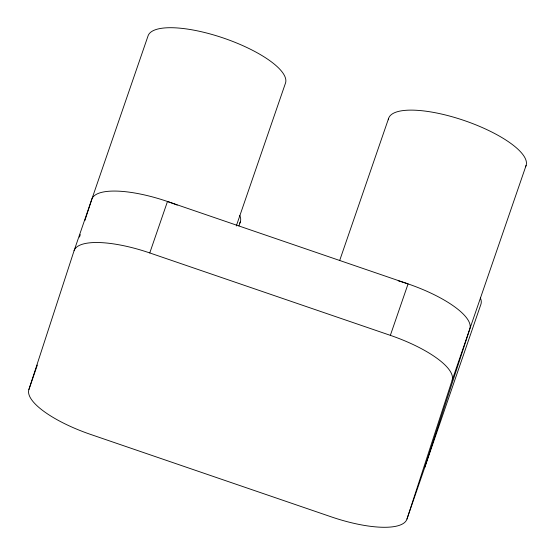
<?xml version="1.0" encoding="UTF-8"?>
<svg xmlns="http://www.w3.org/2000/svg" width="555" height="555" viewBox="0 0 555 555"><rect width="100%" height="100%" fill="white"/><g stroke="black" fill="none" stroke-linecap="round" stroke-linejoin="round"><path stroke-width="0.83" d="M480.38 297.917A72.663 22.457 19 0 1 480.928 304.251L406.968 519.05A72.663 22.457 19 0 1 331.273 516.858L90.687 434.447A72.663 22.457 19 0 1 28.895 389.554L74.072 250.749L148.032 35.95A72.663 22.457 19 0 1 223.727 38.142A72.663 22.457 19 0 1 285.513 83.042L236.298 225.975M79.49 237.082L80.295 234.619M84.839 220.654L91.79 199.3A72.663 22.457 19 0 1 177.198 205.066M406.968 519.05L452.145 380.244L526.105 165.445M424.679 467.601L469.856 328.796A72.663 22.457 19 0 0 398.212 280.768M28.895 389.554L37.331 365.051M74.072 250.749A72.663 22.457 19 0 1 149.767 252.941L167.478 201.493L408.071 283.903L390.352 335.352A72.663 22.457 19 0 1 452.145 380.244M238.934 225.927L240.336 221.84M339.688 260.475L388.625 118.361M149.767 252.941L390.352 335.352M388.32 119.797A72.663 22.457 19 0 1 464.313 120.553A72.663 22.457 19 0 1 525.502 166.791M239.795 215.513A72.663 22.457 19 0 1 239.739 223.179"/></g></svg>
